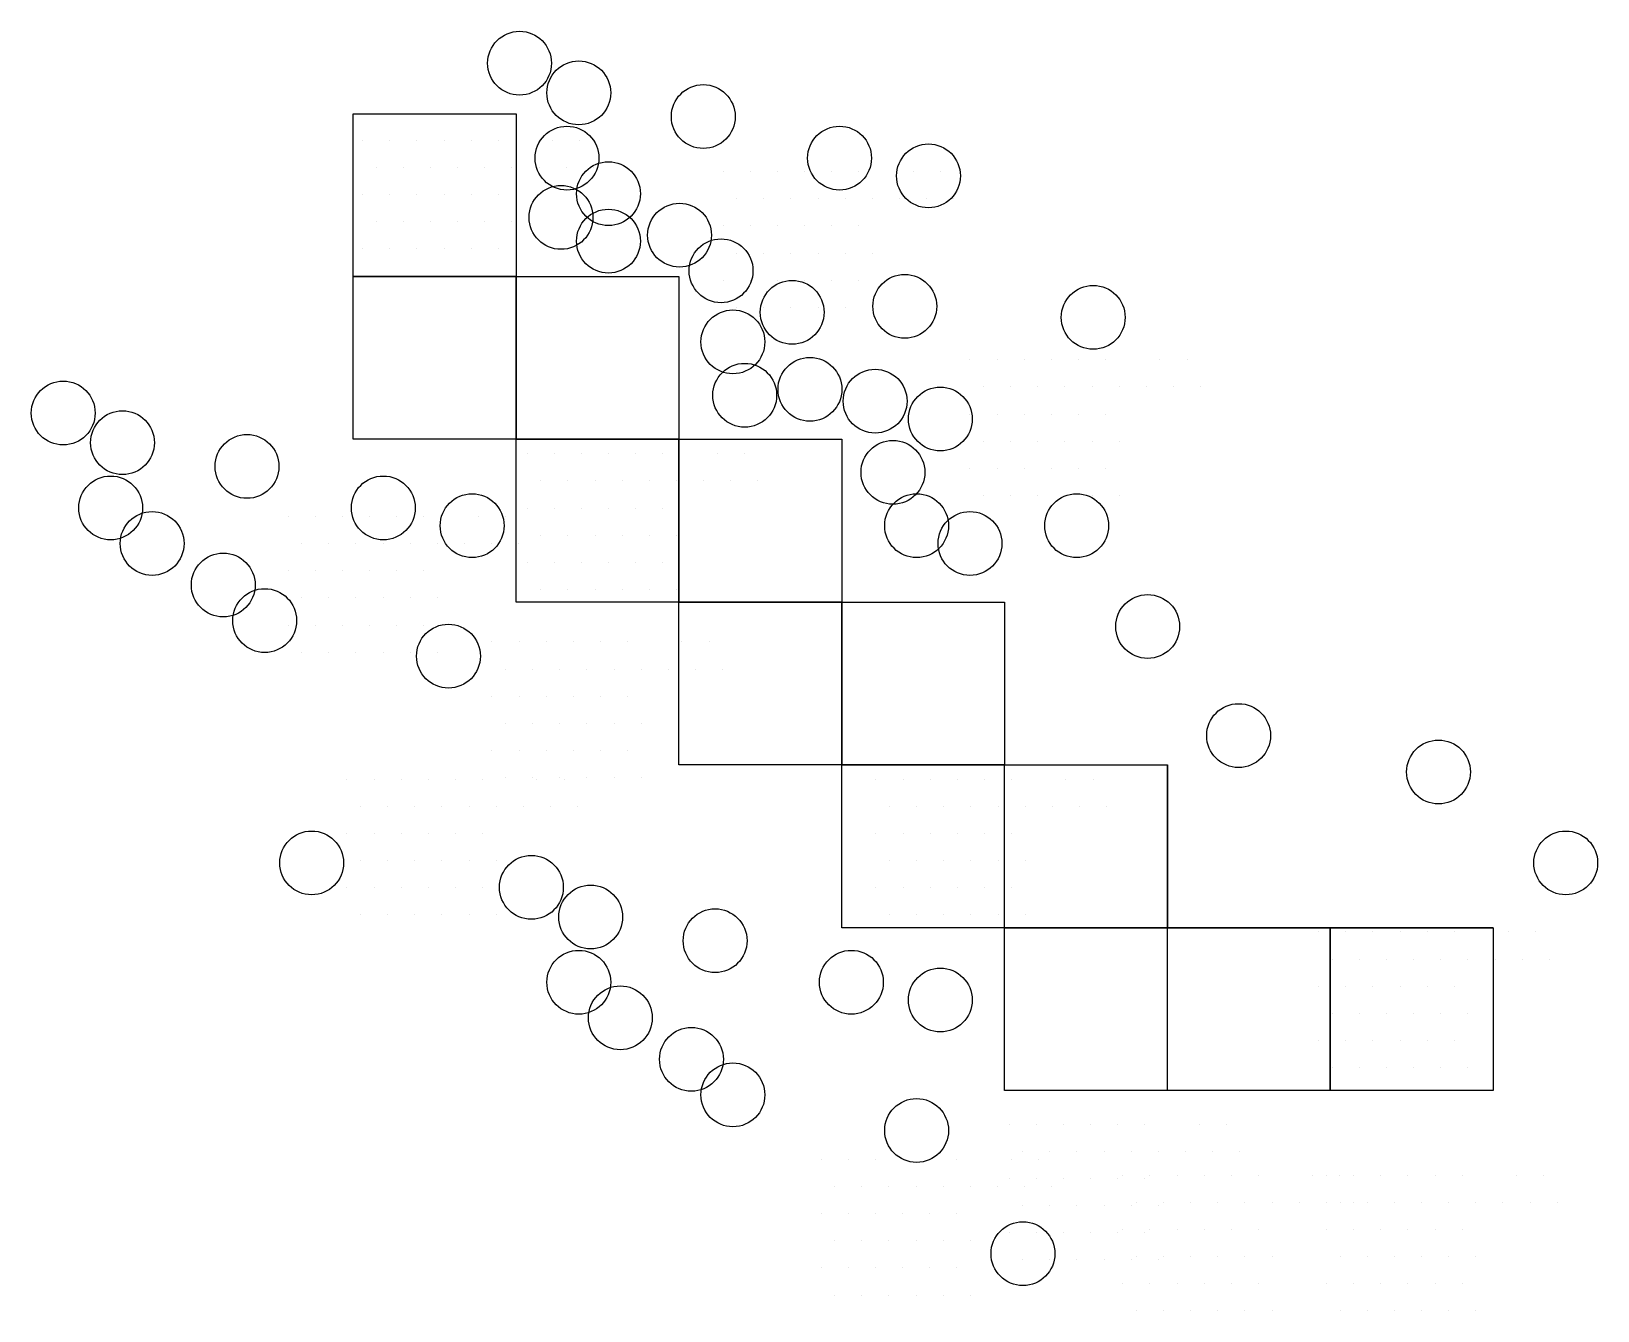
# Model space of a CAD drawing. Extents: x -1409 to 1476, y -1208 to 1149.
import ezdxf

# ---------------------------------------------------------------- set-up
doc = ezdxf.new("R2010")
doc.units = 0
doc.header["$MEASUREMENT"] = 0
doc.layers.get('0').update_dxf_attribs({"linetype": 'CONTINUOUS'})

# ---------------------------------------------------------------- blocks, each defined once
blk = doc.blocks.new('*X0')
at = {"color": 0}
for p, q in [((25350, 9500), (25350, 9500)), ((25400, 9500), (25400, 9500)), ((25450, 9500), (25450, 9500)), ((25500, 9500), (25500, 9500)), ((25550, 9500), (25550, 9500)), ((25600, 9500), (25600, 9500)), ((25700, 9500), (25700, 9500)), ((25750, 9500), (25750, 9500)), ((25375, 9450), (25375, 9450)), ((25425, 9450), (25425, 9450)), ((25475, 9450), (25475, 9450)), ((25525, 9450), (25525, 9450)), ((25575, 9450), (25575, 9450)), ((25625, 9450), (25625, 9450)), ((25675, 9450), (25675, 9450)), ((25725, 9450), (25725, 9450)), ((25775, 9450), (25775, 9450)), ((25350, 9400), (25350, 9400)), ((25400, 9400), (25400, 9400)), ((25450, 9400), (25450, 9400)), ((25500, 9400), (25500, 9400)), ((25550, 9400), (25550, 9400)), ((25600, 9400), (25600, 9400)), ((25375, 9350), (25375, 9350)), ((25425, 9350), (25425, 9350)), ((25475, 9350), (25475, 9350)), ((25525, 9350), (25525, 9350)), ((25575, 9350), (25575, 9350)), ((25625, 9350), (25625, 9350)), ((25350, 9300), (25350, 9300)), ((25400, 9300), (25400, 9300)), ((25450, 9300), (25450, 9300)), ((25500, 9300), (25500, 9300)), ((25550, 9300), (25550, 9300)), ((25600, 9300), (25600, 9300)), ((25375, 9250), (25375, 9250)), ((25425, 9250), (25425, 9250)), ((25475, 9250), (25475, 9250)), ((25525, 9250), (25525, 9250)), ((25575, 9250), (25575, 9250)), ((25625, 9250), (25625, 9250))]:
    blk.add_line(p, q, dxfattribs=at)

msp = doc.modelspace()

# ---------------------------------------------------------------- linework, layer by layer
for p, q in [((-816.4, 697.7), (-816.4, 997.7)), ((-816.4, 997.7), (-516.4, 997.7)), ((-516.4, 997.7), (-516.4, 697.7)), ((-516.4, 697.7), (-816.4, 697.7)), ((-816.4, 397.7), (-816.4, 697.7)), ((-816.4, 697.7), (-516.4, 697.7)), ((-516.4, 397.7), (-516.4, 697.7)), ((-516.4, 697.7), (-216.4, 697.7)), ((-516.4, 697.7), (-516.4, 397.7)), ((-216.4, 697.7), (-216.4, 397.7)), ((-516.4, 397.7), (-816.4, 397.7)), ((-216.4, 397.7), (-516.4, 397.7)), ((-516.4, 97.7), (-516.4, 397.7)), ((-516.4, 397.7), (-216.4, 397.7)), ((-216.4, 97.7), (-216.4, 397.7)), ((-216.4, 397.7), (83.6, 397.7)), ((-216.4, 397.7), (-216.4, 97.7)), ((83.6, 397.7), (83.6, 97.7)), ((-216.4, 97.7), (-516.4, 97.7)), ((83.6, 97.7), (-216.4, 97.7)), ((-216.4, 97.7), (83.6, 97.7)), ((-216.4, -202.3), (-216.4, 97.7)), ((83.6, -202.3), (83.6, 97.7)), ((83.6, 97.7), (383.6, 97.7)), ((83.6, 97.7), (83.6, -202.3)), ((383.6, 97.7), (383.6, -202.3)), ((83.6, -202.3), (-216.4, -202.3)), ((383.6, -202.3), (83.6, -202.3)), ((83.6, -502.3), (83.6, -202.3)), ((83.6, -202.3), (383.6, -202.3)), ((383.6, -502.3), (383.6, -202.3)), ((383.6, -202.3), (683.6, -202.3)), ((683.6, -502.3), (683.6, -202.3)), ((683.6, -202.3), (683.6, -502.3)), ((383.6, -502.3), (83.6, -502.3)), ((683.6, -502.3), (383.6, -502.3)), ((383.6, -802.3), (383.6, -502.3)), ((383.6, -502.3), (683.6, -502.3)), ((983.6, -502.3), (683.6, -502.3)), ((683.6, -802.3), (683.6, -502.3)), ((683.6, -502.3), (983.6, -502.3)), ((1283.6, -502.3), (983.6, -502.3)), ((983.6, -802.3), (983.6, -502.3)), ((983.6, -502.3), (1283.6, -502.3)), ((983.6, -502.3), (983.6, -802.3)), ((1283.6, -502.3), (1283.6, -802.3)), ((683.6, -802.3), (383.6, -802.3)), ((983.6, -802.3), (683.6, -802.3)), ((1283.6, -802.3), (983.6, -802.3))]:
    msp.add_line(p, q)
for centre in [(-509.9, 1090.7), (-400.8, 1036.1), (-171.5, 992.4), (-422.6, 915.9), (79.6, 915.9), (243.4, 883.1), (-346.2, 850.3), (-433.5, 806.6), (-346.2, 762.9), (-215.2, 773.9), (-138.7, 708.3), (199.7, 642.8), (-7.7, 631.8), (546.9, 622.4), (-116.9, 577.2), (25, 489.8), (-95.1, 478.9), (145.1, 468), (-1350.6, 446.1), (265.2, 435.2), (-1241.4, 391.5), (-1012.1, 347.8), (177.9, 336.9), (-1263.2, 271.3), (-761, 271.3), (-597.3, 238.5), (221.5, 238.5), (516.3, 238.5), (-1186.8, 205.8), (319.8, 205.8), (-1055.8, 129.3), (-979.4, 63.7), (647.3, 52.8), (-640.9, -1.8), (814.7, -148.2), (1183, -215.2), (-892.9, -382.8), (1417.4, -382.8), (-488.1, -427.9), (-378.9, -482.5), (-149.7, -526.2), (-400.8, -602.7), (101.4, -602.7), (265.2, -635.5), (-324.3, -668.2), (-193.3, -744.7), (-116.9, -810.2), (221.5, -875.8), (417.4, -1102.8)]:
    msp.add_circle(centre, 58.8)

# ---------------------------------------------------------------- block references
for p in [(-26149.1, -8551.2), (-25485, -8609), (-25030.2, -8955.7), (-25845.9, -9129), (-26286.3, -9244.5), (-25910.9, -9475.6), (-26178, -9728.4), (-25203.4, -9728.4), (-24387.7, -10010.1), (-24958, -10364), (-25304.5, -10429), (-24748.7, -10457.9), (-24373.3, -10457.9)]:
    msp.add_blockref('*X0', p)

doc.saveas('drawing.dxf')
